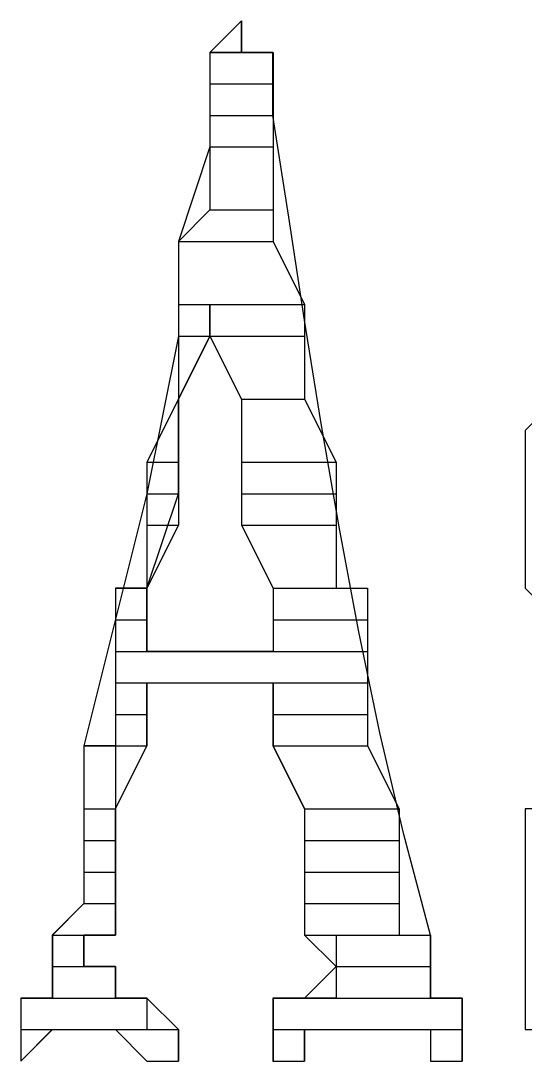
# Model space of a CAD drawing. Header units: metres. Extents: x 45 to 1207, y 17 to 774.
# Drawn here: x 1032.48 to 1036.32, y 48.72 to 56.64 of the extents above; entities that cross this region are included whole.
import ezdxf

# ---------------------------------------------------------------- set-up
doc = ezdxf.new("R2010")
doc.units = ezdxf.units.M

msp = doc.modelspace()

# ---------------------------------------------------------------- linework, layer by layer
for p, q in [((1034.1597, 56.64), (1033.9197, 56.4)), ((1034.1597, 56.4), (1034.1597, 56.64)), ((1034.16, 56.64), (1034.16, 56.64)), ((1034.16, 56.64), (1034.16, 56.64)), ((1034.16, 56.64), (1034.16, 56.64)), ((1034.16, 56.64), (1034.16, 56.64)), ((1034.16, 56.64), (1034.16, 56.64)), ((1034.16, 56.64), (1034.16, 56.4)), ((1034.16, 56.64), (1034.16, 56.4)), ((1033.9197, 56.4), (1033.9197, 55.68)), ((1034.16, 56.4), (1033.92, 56.4)), ((1033.92, 56.4), (1034.4, 56.4)), ((1033.92, 56.4), (1034.4, 56.4)), ((1033.92, 56.4), (1033.92, 56.16)), ((1033.92, 56.4), (1034.4, 56.4)), ((1034.3997, 56.4), (1034.1597, 56.4)), ((1034.16, 56.4), (1034.16, 56.4)), ((1034.3997, 55.92), (1034.3997, 56.4)), ((1034.4, 56.4), (1034.4, 56.16)), ((1033.92, 56.16), (1034.4, 56.16)), ((1033.92, 56.16), (1033.92, 55.92)), ((1033.92, 56.16), (1034.4, 56.16)), ((1034.4, 56.16), (1034.4, 55.92)), ((1033.92, 55.92), (1034.4, 55.92)), ((1033.92, 55.92), (1033.92, 55.68)), ((1033.92, 55.92), (1034.4, 55.92)), ((1034.4, 55.92), (1034.4, 55.68)), ((1033.9197, 55.68), (1033.6797, 54.96)), ((1033.92, 55.68), (1034.4, 55.68)), ((1033.92, 55.68), (1033.92, 55.2)), ((1033.92, 55.68), (1034.4, 55.68)), ((1034.4, 55.68), (1034.4, 55.2)), ((1033.92, 55.2), (1033.6801, 54.96)), ((1033.92, 55.2), (1034.4, 55.2)), ((1033.92, 55.2), (1034.4, 55.2)), ((1034.4, 55.2), (1034.4, 54.96)), ((1033.6797, 54.96), (1033.6797, 54.24)), ((1033.6799, 54.96), (1033.6799, 54.48)), ((1033.6799, 54.96), (1034.3999, 54.96)), ((1033.6801, 54.96), (1034.4, 54.96)), ((1034.3999, 54.96), (1034.6399, 54.48)), ((1033.6799, 54.48), (1034.6399, 54.48)), ((1033.6799, 54.48), (1033.9199, 54.48)), ((1033.6799, 54.48), (1033.9199, 54.48)), ((1033.6799, 54.48), (1033.9199, 54.48)), ((1033.6799, 54.48), (1033.9199, 54.48)), ((1033.6799, 54.48), (1033.9199, 54.48)), ((1033.6799, 54.48), (1033.9199, 54.48)), ((1033.6799, 54.48), (1033.6799, 54.24)), ((1033.6799, 54.48), (1033.9199, 54.48)), ((1033.9199, 54.48), (1033.9199, 54.24)), ((1033.9199, 54.24), (1033.9199, 54.48)), ((1033.9199, 54.48), (1033.9199, 54.24)), ((1033.92, 54.48), (1034.64, 54.48)), ((1033.92, 54.48), (1034.64, 54.48)), ((1033.92, 54.48), (1034.64, 54.48)), ((1033.92, 54.48), (1034.64, 54.48)), ((1033.92, 54.48), (1034.64, 54.48)), ((1033.92, 54.48), (1034.64, 54.48)), ((1033.92, 54.48), (1033.92, 54.24)), ((1033.92, 54.48), (1034.64, 54.48)), ((1034.64, 54.48), (1034.64, 54.24)), ((1033.6797, 54.24), (1033.4397, 53.04)), ((1033.6799, 54.24), (1033.9199, 54.24)), ((1033.6799, 54.24), (1033.9199, 54.24)), ((1033.6799, 54.24), (1033.9199, 54.24)), ((1033.6799, 54.24), (1033.9199, 54.24)), ((1033.6799, 54.24), (1033.9199, 54.24)), ((1033.6799, 54.24), (1033.6799, 53.76)), ((1033.6799, 54.24), (1033.9199, 54.24)), ((1033.9199, 54.24), (1033.6799, 53.76)), ((1033.6799, 53.76), (1033.9199, 54.24)), ((1033.9199, 54.24), (1034.1599, 53.76)), ((1033.92, 54.24), (1034.64, 54.24)), ((1033.92, 54.24), (1034.64, 54.24)), ((1033.92, 54.24), (1034.64, 54.24)), ((1033.92, 54.24), (1034.64, 54.24)), ((1033.92, 54.24), (1034.64, 54.24)), ((1033.92, 54.24), (1034.16, 53.76)), ((1033.92, 54.24), (1034.64, 54.24)), ((1034.64, 54.24), (1034.64, 53.76)), ((1033.6799, 53.76), (1033.4399, 53.28)), ((1033.6799, 53.76), (1033.6799, 53.76)), ((1033.6799, 53.76), (1033.6799, 53.76)), ((1033.6799, 53.76), (1033.6799, 53.28)), ((1033.6799, 53.04), (1033.6799, 53.76)), ((1034.1599, 53.76), (1034.1599, 52.8)), ((1034.16, 53.76), (1034.64, 53.76)), ((1034.16, 53.76), (1034.64, 53.76)), ((1034.16, 53.76), (1034.64, 53.76)), ((1034.16, 53.76), (1034.16, 53.28)), ((1034.16, 53.76), (1034.64, 53.76)), ((1034.64, 53.76), (1034.88, 53.28)), ((1036.5596, 53.76), (1036.3196, 53.52)), ((1036.3196, 53.52), (1036.3196, 52.32)), ((1033.4399, 53.28), (1033.6799, 53.28)), ((1033.4399, 53.28), (1033.4399, 53.04)), ((1033.4399, 53.28), (1033.6799, 53.28)), ((1033.6799, 53.28), (1033.6799, 53.04)), ((1034.16, 53.28), (1034.88, 53.28)), ((1034.16, 53.28), (1034.16, 53.04)), ((1034.16, 53.28), (1034.88, 53.28)), ((1034.88, 53.28), (1034.88, 53.04)), ((1033.4397, 53.04), (1032.9597, 51.12)), ((1033.4399, 53.04), (1033.6799, 53.04)), ((1033.4399, 53.04), (1033.6799, 53.04)), ((1033.4399, 53.04), (1033.6799, 53.04)), ((1033.4399, 53.04), (1033.4399, 52.8)), ((1033.4399, 53.04), (1033.6799, 53.04)), ((1033.4399, 52.32), (1033.6799, 53.04)), ((1033.6799, 53.04), (1033.6799, 52.8)), ((1034.16, 53.04), (1034.88, 53.04)), ((1034.16, 53.04), (1034.88, 53.04)), ((1034.16, 53.04), (1034.88, 53.04)), ((1034.16, 53.04), (1034.16, 52.8)), ((1034.16, 53.04), (1034.88, 53.04)), ((1034.88, 53.04), (1034.88, 52.8)), ((1033.4399, 52.8), (1033.6799, 52.8)), ((1033.4399, 52.8), (1033.4399, 52.32)), ((1033.4399, 52.8), (1033.6799, 52.8)), ((1033.6799, 52.8), (1033.4399, 52.32)), ((1034.1599, 52.8), (1034.3999, 52.32)), ((1034.16, 52.8), (1034.88, 52.8)), ((1034.16, 52.8), (1034.4, 52.32)), ((1034.16, 52.8), (1034.88, 52.8)), ((1034.88, 52.8), (1034.88, 52.32)), ((1033.4399, 52.32), (1033.2, 52.32)), ((1033.2, 52.32), (1033.2, 52.08)), ((1033.2, 52.32), (1033.4399, 52.32)), ((1033.4399, 52.32), (1033.4399, 52.32)), ((1033.4399, 52.32), (1033.4399, 52.08)), ((1033.4399, 51.84), (1033.4399, 52.32)), ((1034.3999, 52.32), (1034.3999, 51.84)), ((1034.4, 52.32), (1034.88, 52.32)), ((1034.4, 52.32), (1035.12, 52.32)), ((1034.4, 52.32), (1035.12, 52.32)), ((1034.4, 52.32), (1034.4, 52.08)), ((1034.4, 52.32), (1035.12, 52.32)), ((1035.12, 52.32), (1035.12, 52.08)), ((1036.3196, 52.32), (1036.5596, 52.08)), ((1033.2, 52.08), (1033.4399, 52.08)), ((1033.2, 52.08), (1033.4399, 52.08)), ((1033.2, 52.08), (1033.4399, 52.08)), ((1033.2, 52.08), (1033.4399, 52.08)), ((1033.2, 52.08), (1033.4399, 52.08)), ((1033.2, 52.08), (1033.2, 51.84)), ((1033.2, 52.08), (1033.4399, 52.08)), ((1033.4399, 52.08), (1033.4399, 51.84)), ((1034.4, 52.08), (1035.12, 52.08)), ((1034.4, 52.08), (1035.12, 52.08)), ((1034.4, 52.08), (1035.12, 52.08)), ((1034.4, 52.08), (1035.12, 52.08)), ((1034.4, 52.08), (1035.12, 52.08)), ((1034.4, 52.08), (1034.4, 51.84)), ((1034.4, 52.08), (1035.12, 52.08)), ((1035.12, 52.08), (1035.12, 51.84)), ((1033.2, 51.84), (1033.4399, 51.84)), ((1033.2, 51.84), (1033.4399, 51.84)), ((1033.2, 51.84), (1033.4399, 51.84)), ((1033.2, 51.84), (1033.4399, 51.84)), ((1033.2, 51.84), (1033.4399, 51.84)), ((1033.2, 51.84), (1033.2, 51.6)), ((1033.2, 51.84), (1035.12, 51.84)), ((1033.4399, 51.84), (1033.4399, 51.84)), ((1033.4399, 51.84), (1033.4399, 51.84)), ((1033.4399, 51.84), (1034.3999, 51.84)), ((1034.3999, 51.84), (1033.4399, 51.84)), ((1034.4, 51.84), (1035.12, 51.84)), ((1034.4, 51.84), (1035.12, 51.84)), ((1034.4, 51.84), (1035.12, 51.84)), ((1034.4, 51.84), (1035.12, 51.84)), ((1034.4, 51.84), (1035.12, 51.84)), ((1034.4, 51.84), (1034.4, 51.84)), ((1034.4, 51.84), (1034.4, 51.84)), ((1035.12, 51.84), (1035.12, 51.6)), ((1033.2, 51.6), (1035.12, 51.6)), ((1033.2, 51.6), (1035.12, 51.6)), ((1033.2, 51.6), (1035.12, 51.6)), ((1033.2, 51.6), (1033.4399, 51.6)), ((1033.2, 51.6), (1033.4399, 51.6)), ((1033.2, 51.6), (1033.2, 51.36)), ((1033.2, 51.6), (1033.4399, 51.6)), ((1033.4397, 51.12), (1033.4397, 51.6)), ((1033.4397, 51.6), (1034.3997, 51.6)), ((1033.4399, 51.6), (1034.3999, 51.6)), ((1033.4399, 51.6), (1033.4399, 51.36)), ((1034.3997, 51.6), (1034.3997, 51.12)), ((1034.4, 51.6), (1035.12, 51.6)), ((1034.4, 51.6), (1035.12, 51.6)), ((1034.4, 51.6), (1034.4, 51.36)), ((1034.4, 51.6), (1035.12, 51.6)), ((1035.12, 51.6), (1035.12, 51.36)), ((1033.2, 51.36), (1033.4399, 51.36)), ((1033.2, 51.36), (1033.4399, 51.36)), ((1033.2, 51.36), (1033.4399, 51.36)), ((1033.2, 51.36), (1033.2, 51.12)), ((1033.2, 51.36), (1033.4399, 51.36)), ((1033.4399, 51.36), (1033.4399, 51.12)), ((1034.4, 51.36), (1035.12, 51.36)), ((1034.4, 51.36), (1035.12, 51.36)), ((1034.4, 51.36), (1035.12, 51.36)), ((1034.4, 51.36), (1034.4, 51.12)), ((1034.4, 51.36), (1035.12, 51.36)), ((1035.12, 51.36), (1035.12, 51.12)), ((1032.9597, 51.12), (1032.9597, 49.92)), ((1033.2, 51.12), (1032.96, 51.12)), ((1032.96, 51.12), (1033.2, 51.12)), ((1032.96, 51.12), (1033.2, 51.12)), ((1032.96, 51.12), (1032.96, 50.64)), ((1032.96, 51.12), (1033.2, 51.12)), ((1033.1997, 50.64), (1033.4397, 51.12)), ((1033.2, 51.12), (1033.4399, 51.12)), ((1033.2, 51.12), (1033.4399, 51.12)), ((1033.2, 51.12), (1033.2, 50.64)), ((1034.3997, 51.12), (1034.6396, 50.64)), ((1034.4, 51.12), (1035.12, 51.12)), ((1034.4, 51.12), (1035.12, 51.12)), ((1034.4, 51.12), (1035.12, 51.12)), ((1034.4, 51.12), (1035.12, 51.12)), ((1034.4, 51.12), (1035.12, 51.12)), ((1034.4, 51.12), (1034.64, 50.64)), ((1034.4, 51.12), (1035.12, 51.12)), ((1035.12, 51.12), (1035.36, 50.64)), ((1032.96, 50.64), (1033.2, 50.64)), ((1032.96, 50.64), (1033.2, 50.64)), ((1032.96, 50.64), (1033.2, 50.64)), ((1032.96, 50.64), (1032.96, 50.4)), ((1032.96, 50.64), (1033.2, 50.64)), ((1033.1997, 49.68), (1033.1997, 50.64)), ((1033.2, 50.64), (1033.2, 50.4)), ((1034.6396, 50.64), (1034.6396, 49.68)), ((1034.64, 50.64), (1035.36, 50.64)), ((1034.64, 50.64), (1035.36, 50.64)), ((1034.64, 50.64), (1035.36, 50.64)), ((1034.64, 50.64), (1034.64, 50.4)), ((1034.64, 50.64), (1035.36, 50.64)), ((1035.36, 50.64), (1035.36, 50.4)), ((1036.5596, 50.64), (1036.3196, 50.64)), ((1036.3196, 50.64), (1036.3196, 48.96)), ((1032.96, 50.4), (1033.2, 50.4)), ((1032.96, 50.4), (1032.96, 50.16)), ((1032.96, 50.4), (1033.2, 50.4)), ((1033.2, 50.4), (1033.2, 50.16)), ((1034.64, 50.4), (1035.36, 50.4)), ((1034.64, 50.4), (1034.64, 50.16)), ((1034.64, 50.4), (1035.36, 50.4)), ((1035.36, 50.4), (1035.36, 50.16)), ((1032.96, 50.16), (1033.2, 50.16)), ((1032.96, 50.16), (1032.96, 49.92)), ((1032.96, 50.16), (1033.2, 50.16)), ((1033.2, 50.16), (1033.2, 49.92)), ((1034.64, 50.16), (1035.36, 50.16)), ((1034.64, 50.16), (1034.64, 49.92)), ((1034.64, 50.16), (1035.36, 50.16)), ((1035.36, 50.16), (1035.36, 49.92)), ((1032.9597, 49.92), (1032.7196, 49.68)), ((1032.96, 49.92), (1032.72, 49.68)), ((1032.96, 49.92), (1033.2, 49.92)), ((1032.96, 49.92), (1033.2, 49.92)), ((1032.96, 49.92), (1033.2, 49.92)), ((1032.96, 49.92), (1033.2, 49.92)), ((1033.2, 49.92), (1033.2, 49.68)), ((1034.64, 49.92), (1035.36, 49.92)), ((1034.64, 49.92), (1035.36, 49.92)), ((1034.64, 49.92), (1035.36, 49.92)), ((1034.64, 49.92), (1034.64, 49.68)), ((1034.64, 49.92), (1035.36, 49.92)), ((1035.36, 49.92), (1035.36, 49.68)), ((1032.7196, 49.68), (1032.7196, 49.2)), ((1032.72, 49.68), (1033.2, 49.68)), ((1032.72, 49.68), (1033.2, 49.68)), ((1032.72, 49.68), (1033.2, 49.68)), ((1032.72, 49.68), (1033.2, 49.68)), ((1032.72, 49.68), (1033.2, 49.68)), ((1032.72, 49.68), (1032.96, 49.68)), ((1032.72, 49.68), (1033.2, 49.68)), ((1032.72, 49.68), (1032.96, 49.68)), ((1032.72, 49.68), (1032.96, 49.68)), ((1032.72, 49.68), (1032.72, 49.44)), ((1032.72, 49.68), (1032.96, 49.68)), ((1032.9597, 49.44), (1032.9597, 49.68)), ((1032.9597, 49.68), (1033.1997, 49.68)), ((1033.2, 49.68), (1032.96, 49.68)), ((1032.96, 49.68), (1032.96, 49.44)), ((1034.6396, 49.68), (1034.8796, 49.44)), ((1034.64, 49.68), (1035.36, 49.68)), ((1034.64, 49.68), (1035.6, 49.68)), ((1034.64, 49.68), (1035.6, 49.68)), ((1034.64, 49.68), (1035.6, 49.68)), ((1034.64, 49.68), (1035.6, 49.68)), ((1034.88, 49.68), (1035.6, 49.68)), ((1034.88, 49.68), (1035.6, 49.68)), ((1034.88, 49.68), (1035.6, 49.68)), ((1034.88, 49.68), (1035.6, 49.68)), ((1034.88, 49.68), (1034.88, 49.44)), ((1034.88, 49.68), (1035.6, 49.68)), ((1035.5996, 49.2), (1035.5996, 49.68)), ((1035.6, 49.68), (1035.6, 49.44)), ((1032.72, 49.44), (1032.96, 49.44)), ((1032.72, 49.44), (1032.96, 49.44)), ((1032.72, 49.44), (1032.96, 49.44)), ((1032.72, 49.44), (1033.2, 49.44)), ((1032.72, 49.44), (1033.2, 49.44)), ((1032.72, 49.44), (1033.2, 49.44)), ((1032.72, 49.44), (1033.2, 49.44)), ((1032.72, 49.44), (1033.2, 49.44)), ((1032.72, 49.44), (1033.2, 49.44)), ((1032.72, 49.44), (1033.2, 49.44)), ((1032.72, 49.44), (1033.2, 49.44)), ((1032.72, 49.44), (1032.72, 49.2)), ((1032.72, 49.44), (1033.2, 49.44)), ((1033.1997, 49.44), (1032.9597, 49.44)), ((1033.1997, 49.2), (1033.1997, 49.44)), ((1033.2, 49.44), (1033.2, 49.2)), ((1034.8796, 49.44), (1034.6396, 49.2)), ((1034.88, 49.44), (1035.6, 49.44)), ((1034.88, 49.44), (1035.6, 49.44)), ((1034.88, 49.44), (1035.6, 49.44)), ((1034.88, 49.44), (1035.6, 49.44)), ((1034.88, 49.44), (1035.6, 49.44)), ((1034.88, 49.44), (1035.6, 49.44)), ((1034.88, 49.44), (1035.6, 49.44)), ((1034.88, 49.44), (1035.6, 49.44)), ((1034.88, 49.44), (1035.6, 49.44)), ((1034.88, 49.44), (1035.6, 49.44)), ((1034.88, 49.44), (1035.6, 49.44)), ((1034.88, 49.44), (1034.88, 49.2)), ((1034.88, 49.44), (1035.6, 49.44)), ((1035.6, 49.44), (1035.6, 49.2)), ((1032.7196, 49.2), (1032.4796, 49.2)), ((1032.4796, 49.2), (1032.4796, 48.72)), ((1032.72, 49.2), (1032.48, 49.2)), ((1032.48, 49.2), (1033.4399, 49.2)), ((1032.48, 49.2), (1033.4399, 49.2)), ((1032.48, 49.2), (1033.4399, 49.2)), ((1032.48, 49.2), (1032.48, 48.96)), ((1032.48, 49.2), (1033.4399, 49.2)), ((1032.72, 49.2), (1033.2, 49.2)), ((1032.72, 49.2), (1033.2, 49.2)), ((1032.72, 49.2), (1033.2, 49.2)), ((1032.72, 49.2), (1033.2, 49.2)), ((1032.72, 49.2), (1033.2, 49.2)), ((1032.72, 49.2), (1033.2, 49.2)), ((1032.72, 49.2), (1033.2, 49.2)), ((1032.72, 49.2), (1033.2, 49.2)), ((1032.72, 49.2), (1033.2, 49.2)), ((1032.72, 49.2), (1033.4399, 49.2)), ((1033.4397, 49.2), (1033.1997, 49.2)), ((1033.6797, 48.96), (1033.4397, 49.2)), ((1033.4399, 49.2), (1033.4399, 48.96)), ((1034.6396, 49.2), (1034.3997, 49.2)), ((1034.3997, 49.2), (1034.3997, 48.72)), ((1034.64, 49.2), (1034.4, 49.2)), ((1034.4, 49.2), (1035.84, 49.2)), ((1034.4, 49.2), (1034.4, 48.96)), ((1034.4, 49.2), (1035.84, 49.2)), ((1034.88, 49.2), (1034.64, 49.2)), ((1034.64, 49.2), (1035.6, 49.2)), ((1034.64, 49.2), (1035.6, 49.2)), ((1034.64, 49.2), (1035.6, 49.2)), ((1034.64, 49.2), (1035.6, 49.2)), ((1034.64, 49.2), (1035.6, 49.2)), ((1034.64, 49.2), (1035.6, 49.2)), ((1034.64, 49.2), (1035.6, 49.2)), ((1034.64, 49.2), (1035.84, 49.2)), ((1034.64, 49.2), (1035.84, 49.2)), ((1034.64, 49.2), (1035.84, 49.2)), ((1034.88, 49.2), (1035.6, 49.2)), ((1034.88, 49.2), (1035.6, 49.2)), ((1035.8396, 49.2), (1035.5996, 49.2)), ((1035.8396, 48.72), (1035.8396, 49.2)), ((1035.84, 49.2), (1035.84, 48.96)), ((1032.4796, 48.72), (1032.7196, 48.96)), ((1032.48, 48.96), (1033.4399, 48.96)), ((1032.48, 48.96), (1033.6799, 48.96)), ((1032.48, 48.96), (1033.6799, 48.96)), ((1032.48, 48.96), (1033.6799, 48.96)), ((1032.48, 48.96), (1033.6799, 48.96)), ((1032.48, 48.96), (1033.6799, 48.96)), ((1032.48, 48.96), (1033.6799, 48.96)), ((1032.48, 48.96), (1033.6799, 48.96)), ((1032.48, 48.96), (1033.6799, 48.96)), ((1032.48, 48.96), (1033.6799, 48.96)), ((1032.48, 48.96), (1033.6799, 48.96)), ((1032.48, 48.96), (1033.6799, 48.96)), ((1032.48, 48.96), (1033.6799, 48.96)), ((1032.48, 48.96), (1033.6799, 48.96)), ((1032.48, 48.96), (1033.6799, 48.96)), ((1032.48, 48.96), (1033.6799, 48.96)), ((1032.48, 48.96), (1033.6799, 48.96)), ((1032.48, 48.96), (1032.72, 48.96)), ((1032.48, 48.96), (1032.72, 48.96)), ((1032.48, 48.96), (1032.48, 48.72)), ((1032.48, 48.96), (1032.72, 48.96)), ((1032.72, 48.96), (1032.48, 48.72)), ((1032.7196, 48.96), (1033.1997, 48.96)), ((1032.72, 48.96), (1032.96, 48.96)), ((1032.96, 48.96), (1033.2, 48.96)), ((1033.1997, 48.96), (1033.4397, 48.72)), ((1033.2, 48.96), (1033.6799, 48.96)), ((1033.2, 48.96), (1033.6799, 48.96)), ((1033.2, 48.96), (1033.4399, 48.72)), ((1033.2, 48.96), (1033.6799, 48.96)), ((1033.6797, 48.72), (1033.6797, 48.96)), ((1033.6799, 48.96), (1033.6799, 48.72)), ((1034.4, 48.96), (1035.84, 48.96)), ((1034.4, 48.96), (1035.84, 48.96)), ((1034.4, 48.96), (1035.84, 48.96)), ((1034.4, 48.96), (1035.84, 48.96)), ((1034.4, 48.96), (1035.84, 48.96)), ((1034.4, 48.96), (1035.84, 48.96)), ((1034.4, 48.96), (1035.84, 48.96)), ((1034.4, 48.96), (1035.84, 48.96)), ((1034.4, 48.96), (1035.84, 48.96)), ((1034.4, 48.96), (1035.84, 48.96)), ((1034.4, 48.96), (1035.84, 48.96)), ((1034.4, 48.96), (1035.84, 48.96)), ((1034.4, 48.96), (1035.84, 48.96)), ((1034.4, 48.96), (1035.84, 48.96)), ((1034.4, 48.96), (1035.84, 48.96)), ((1034.4, 48.96), (1035.84, 48.96)), ((1034.4, 48.96), (1035.84, 48.96)), ((1034.4, 48.96), (1034.88, 48.96)), ((1034.4, 48.96), (1034.88, 48.96)), ((1034.4, 48.96), (1034.4, 48.72)), ((1034.4, 48.96), (1034.64, 48.96)), ((1034.6396, 48.72), (1034.6396, 48.96)), ((1034.6396, 48.96), (1035.5996, 48.96)), ((1034.64, 48.96), (1034.88, 48.96)), ((1034.64, 48.96), (1034.64, 48.72)), ((1034.88, 48.96), (1035.12, 48.96)), ((1035.12, 48.96), (1035.12, 48.96)), ((1035.12, 48.96), (1035.36, 48.96)), ((1035.36, 48.96), (1035.36, 48.96)), ((1035.36, 48.96), (1035.84, 48.96)), ((1035.36, 48.96), (1035.84, 48.96)), ((1035.36, 48.96), (1035.6, 48.96)), ((1035.5996, 48.96), (1035.5996, 48.72)), ((1035.6, 48.96), (1035.6, 48.72)), ((1035.6, 48.96), (1035.84, 48.96)), ((1035.84, 48.96), (1035.84, 48.72)), ((1036.3196, 48.96), (1036.5596, 48.96)), ((1032.48, 48.72), (1032.48, 48.72)), ((1032.48, 48.72), (1032.48, 48.72)), ((1032.48, 48.72), (1032.48, 48.72)), ((1032.48, 48.72), (1032.48, 48.72)), ((1033.4397, 48.72), (1033.6797, 48.72)), ((1033.4399, 48.72), (1033.6799, 48.72)), ((1033.4399, 48.72), (1033.4399, 48.72)), ((1033.4399, 48.72), (1033.6799, 48.72)), ((1033.4399, 48.72), (1033.4399, 48.72)), ((1034.3997, 48.72), (1034.6396, 48.72)), ((1034.4, 48.72), (1034.64, 48.72)), ((1034.4, 48.72), (1034.64, 48.72)), ((1034.4, 48.72), (1034.64, 48.72)), ((1034.4, 48.72), (1034.4, 48.72)), ((1034.4, 48.72), (1034.64, 48.72)), ((1035.5996, 48.72), (1035.8396, 48.72)), ((1035.6, 48.72), (1035.84, 48.72)), ((1035.6, 48.72), (1035.84, 48.72)), ((1035.6, 48.72), (1035.84, 48.72)), ((1035.6, 48.72), (1035.6, 48.72)), ((1035.6, 48.72), (1035.84, 48.72))]:
    msp.add_line(p, q)
msp.add_lwpolyline([(1035.5996, 49.68), (1035.3949, 50.4452), (1035.2129, 51.22), (1035.0499, 52.0019), (1034.9025, 52.788), (1034.7673, 53.5756), (1034.6407, 54.362), (1034.5193, 55.1443), (1034.3997, 55.92)])

doc.saveas('drawing.dxf')
